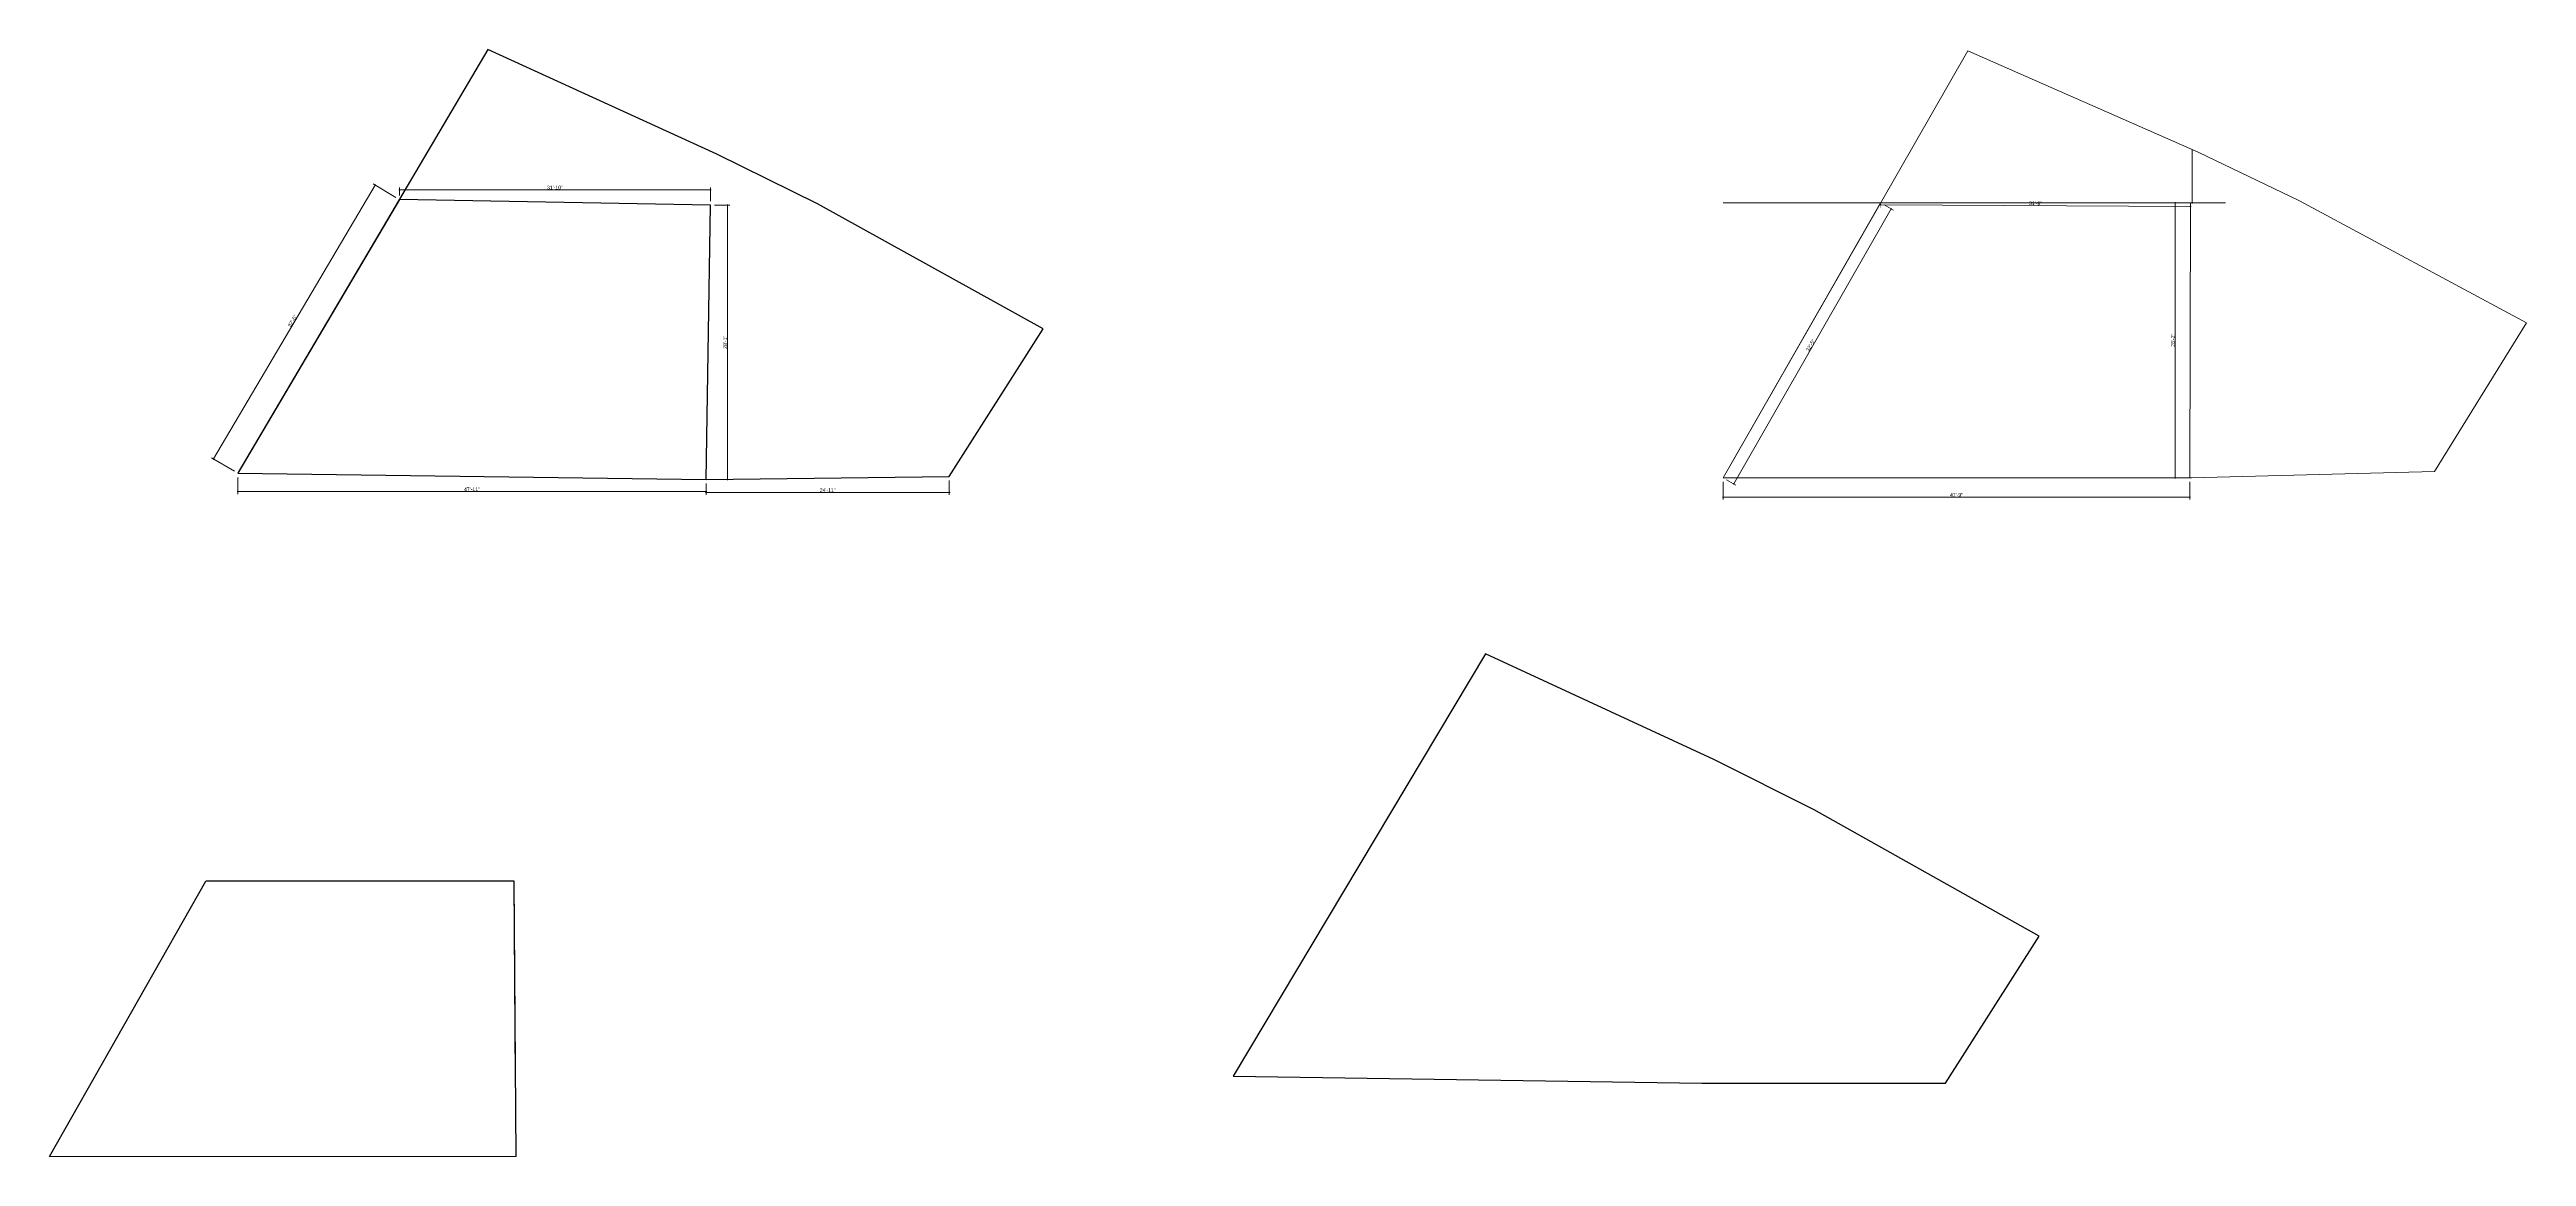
# Model space of a CAD drawing. Header units: inches. Extents: x 4069 to 291496, y -47643 to 12535.
# Drawn here: x 85959 to 89001, y -5180 to -3821 of the extents above; entities that cross this region are included whole.
import ezdxf

# ---------------------------------------------------------------- set-up
doc = ezdxf.new("R2010")
doc.units = ezdxf.units.IN
doc.header["$LTSCALE"] = 5
doc.header["$MEASUREMENT"] = 0
doc.layers.add('A-WALL', color=7, linetype='Continuous', lineweight=9)
doc.layers.add('DOOR', color=62, linetype='Continuous', lineweight=0)
doc.layers.add('dim line', color=7, linetype='Continuous', lineweight=15, true_color=0xfab2b2)
doc.layers.add('WALL', color=7, linetype='Continuous')
doc.styles.get("Standard").update_dxf_attribs({"font": 'arial.ttf'})
doc.dimstyles.new('Standard$0', dxfattribs={"dimtxt": 6, "dimasz": 4, "dimexe": 3, "dimexo": 6, "dimgap": 3, "dimtad": 1, "dimdec": 1, "dimzin": 0, "dimdsep": 46, "dimlunit": 4, "dimtxsty": 'Standard', "dimcen": 0.09, "dimclrd": 6, "dimclre": 6, "dimclrt": 7, "dimadec": 0, "dimazin": 0, "dimtfac": 1, "dimtdec": 1, "dimtix": 1, "dimtofl": 0, "dimtmove": 1, "dimatfit": 3, "dimfxl": 1, "dimtolj": 1, "dimtzin": 0, "dimlwd": 18, "dimlwe": 18, "dimarcsym": 0})

# ---------------------------------------------------------------- blocks, each defined once
blk = doc.blocks.new('oblique')
at = {"color": 0, "lineweight": -2}
blk.add_line((0.25, 0.25), (-0.25, -0.25), dxfattribs=at)
at = {"layer": 'dim line', "lineweight": 9}
for p, q in [((-0.4375, 0), (0.4375, 0)), ((0, 0.4375), (0, -0.4375))]:
    blk.add_line(p, q, dxfattribs=at)
blk = doc.blocks.new('*D2700')
at = {"layer": 'A-WALL', "color": 47, "lineweight": 0, "ltscale": 5, "transparency": 16777216}
for p, q in [((88212.5, -4011.5), (88223.9, -4018)), ((88019.1, -4349), (88030.5, -4355.5))]:
    blk.add_line(p, q, dxfattribs=at)
at = {"layer": 'A-WALL', "color": 33, "lineweight": 0, "ltscale": 5, "transparency": 16777216}
blk.add_line((88221.3, -4016.5), (88027.9, -4354), dxfattribs=at)
at = {"layer": 'Defpoints', "color": 0, "ltscale": 5, "transparency": 16777216}
for p in [(88208.2, -4009), (88014.8, -4346.5), (88027.9, -4354)]:
    blk.add_point(p, dxfattribs=at)
at = {"layer": 'A-WALL', "color": 33, "lineweight": 0, "ltscale": 5, "transparency": 16777216, "xscale": 2, "yscale": 2, "zscale": 2}
for p, rotation in [((88221.3, -4016.5), 60.18268386595308), ((88027.9, -4354), 240.182683865953)]:
    blk.add_blockref('oblique', p, dxfattribs=dict(at, rotation=rotation))
at = {"layer": 'A-WALL', "color": 7, "ltscale": 5, "transparency": 16777216, "insert": (88122.2, -4183.9), "char_height": 4.5, "attachment_point": 5, "rotation": 60.1827}
blk.add_mtext('\\A1;32\'-5"', dxfattribs=at)
blk = doc.blocks.new('_OBLIQUE')
at = {"color": 0, "linetype": 'ByBlock'}
blk.add_line((-0.5, -0.5), (0.5, 0.5), dxfattribs=at)
blk = doc.blocks.new('*D2701')
at = {"layer": 'A-WALL', "color": 33, "lineweight": 0, "ltscale": 5, "transparency": 16777216}
blk.add_line((88208.2, -4011.4), (88588.9, -4013.4), dxfattribs=at)
at = {"layer": 'A-WALL', "color": 47, "lineweight": 0, "ltscale": 5, "transparency": 16777216}
for p, q in [((88208.2, -4014), (88208.2, -4014.4)), ((88588.9, -4014), (88588.8, -4016.4))]:
    blk.add_line(p, q, dxfattribs=at)
at = {"layer": 'Defpoints', "color": 0, "ltscale": 5, "transparency": 16777216}
for p in [(88208.2, -4009), (88588.9, -4009), (88588.9, -4013.4)]:
    blk.add_point(p, dxfattribs=at)
at = {"layer": 'A-WALL', "color": 33, "lineweight": 0, "ltscale": 5, "transparency": 16777216, "xscale": 2, "yscale": 2, "zscale": 2}
for p, rotation in [((88208.2, -4011.4), 179.6977891260822), ((88588.9, -4013.4), 359.6977891260822)]:
    blk.add_blockref('oblique', p, dxfattribs=dict(at, rotation=rotation))
at = {"layer": 'A-WALL', "color": 7, "ltscale": 5, "transparency": 16777216, "insert": (88398.5, -4009.6), "char_height": 4.5, "attachment_point": 5, "rotation": 359.6978}
blk.add_mtext('\\A1;31\'-9"', dxfattribs=at)
blk = doc.blocks.new('*D2702')
at = {"layer": 'A-WALL', "color": 47, "lineweight": 0, "ltscale": 5, "transparency": 16777216}
for p, q in [((88583.9, -4009), (88567.1, -4009)), ((88582.9, -4346.5), (88567.1, -4346.5))]:
    blk.add_line(p, q, dxfattribs=at)
at = {"layer": 'A-WALL', "color": 33, "lineweight": 0, "ltscale": 5, "transparency": 16777216}
blk.add_line((88570.1, -4346.5), (88570.1, -4009), dxfattribs=at)
at = {"layer": 'Defpoints', "color": 0, "ltscale": 5, "transparency": 16777216}
for p in [(88570.1, -4009), (88588.9, -4009, -58.2), (88587.9, -4346.5, -58.2)]:
    blk.add_point(p, dxfattribs=at)
at = {"layer": 'A-WALL', "color": 33, "lineweight": 0, "ltscale": 5, "transparency": 16777216, "xscale": 2, "yscale": 2, "zscale": 2}
for p, rotation in [((88570.1, -4009), 90), ((88570.1, -4346.5), 270)]:
    blk.add_blockref('oblique', p, dxfattribs=dict(at, rotation=rotation))
at = {"layer": 'A-WALL', "color": 7, "ltscale": 5, "transparency": 16777216, "insert": (88567.3, -4177.7), "char_height": 4.5, "attachment_point": 5, "rotation": 90}
blk.add_mtext('\\A1;28\'-2"', dxfattribs=at)
blk = doc.blocks.new('*D2703')
at = {"layer": 'A-WALL', "color": 47, "lineweight": 0, "ltscale": 5, "transparency": 16777216}
for p, q in [((88014.8, -4351.5), (88014.8, -4373.4)), ((88587.9, -4351.5), (88587.9, -4373.4))]:
    blk.add_line(p, q, dxfattribs=at)
at = {"layer": 'A-WALL', "color": 33, "lineweight": 0, "ltscale": 5, "transparency": 16777216}
blk.add_line((88014.8, -4370.4), (88587.9, -4370.4), dxfattribs=at)
at = {"layer": 'Defpoints', "color": 0, "ltscale": 5, "transparency": 16777216}
for p in [(88014.8, -4346.5, -58.2), (88587.9, -4346.5, -58.2), (88587.9, -4370.4)]:
    blk.add_point(p, dxfattribs=at)
at = {"layer": 'A-WALL', "color": 33, "lineweight": 0, "ltscale": 5, "transparency": 16777216, "xscale": 2, "yscale": 2, "zscale": 2, "rotation": 180}
blk.add_blockref('oblique', (88014.8, -4370.4), dxfattribs=at)
at = {"layer": 'A-WALL', "color": 33, "lineweight": 0, "ltscale": 5, "transparency": 16777216, "xscale": 2, "yscale": 2, "zscale": 2}
blk.add_blockref('oblique', (88587.9, -4370.4), dxfattribs=at)
at = {"layer": 'A-WALL', "color": 7, "ltscale": 5, "transparency": 16777216, "insert": (88301.4, -4367.6), "char_height": 4.5, "attachment_point": 5}
blk.add_mtext('\\A1;47\'-9"', dxfattribs=at)
blk = doc.blocks.new('*D2705')
at = {"layer": 'A-WALL', "color": 47, "lineweight": 0, "ltscale": 5, "transparency": 16777216}
for p, q in [((87064.3, -4349.8), (87064.3, -4367.5)), ((86765.5, -4353.5), (86765.5, -4367.5))]:
    blk.add_line(p, q, dxfattribs=at)
at = {"layer": 'A-WALL', "color": 33, "lineweight": 0, "ltscale": 5, "transparency": 16777216}
blk.add_line((86765.5, -4364.5), (87064.3, -4364.5), dxfattribs=at)
at = {"layer": 'Defpoints', "color": 0, "ltscale": 5, "transparency": 16777216}
for p in [(86765.5, -4348.5, -58.2), (87064.3, -4344.8, -58.2), (87064.3, -4364.5)]:
    blk.add_point(p, dxfattribs=at)
at = {"layer": 'A-WALL', "color": 33, "lineweight": 0, "ltscale": 5, "transparency": 16777216, "xscale": 2, "yscale": 2, "zscale": 2, "rotation": 180}
blk.add_blockref('oblique', (86765.5, -4364.5), dxfattribs=at)
at = {"layer": 'A-WALL', "color": 33, "lineweight": 0, "ltscale": 5, "transparency": 16777216, "xscale": 2, "yscale": 2, "zscale": 2}
blk.add_blockref('oblique', (87064.3, -4364.5), dxfattribs=at)
at = {"layer": 'A-WALL', "color": 7, "ltscale": 5, "transparency": 16777216, "insert": (86914.9, -4361.7), "char_height": 4.5, "attachment_point": 5}
blk.add_mtext('\\A1;24\'-11"', dxfattribs=at)
blk = doc.blocks.new('*D2706')
at = {"layer": 'A-WALL', "color": 47, "lineweight": 0, "ltscale": 5, "transparency": 16777216}
for p, q in [((86775.8, -4011.9), (86794.8, -4011.9)), ((86770.5, -4348.5), (86794.8, -4348.5))]:
    blk.add_line(p, q, dxfattribs=at)
at = {"layer": 'A-WALL', "color": 33, "lineweight": 0, "ltscale": 5, "transparency": 16777216}
blk.add_line((86791.8, -4348.5), (86791.8, -4011.9), dxfattribs=at)
at = {"layer": 'Defpoints', "color": 0, "ltscale": 5, "transparency": 16777216}
for p in [(86770.8, -4011.9), (86791.8, -4011.9), (86765.5, -4348.5)]:
    blk.add_point(p, dxfattribs=at)
at = {"layer": 'A-WALL', "color": 33, "lineweight": 0, "ltscale": 5, "transparency": 16777216, "xscale": 2, "yscale": 2, "zscale": 2}
for p, rotation in [((86791.8, -4011.9), 90), ((86791.8, -4348.5), 270)]:
    blk.add_blockref('oblique', p, dxfattribs=dict(at, rotation=rotation))
at = {"layer": 'A-WALL', "color": 7, "ltscale": 5, "transparency": 16777216, "insert": (86789, -4180.2), "char_height": 4.5, "attachment_point": 5, "rotation": 90}
blk.add_mtext('\\A1;28\'-1"', dxfattribs=at)
blk = doc.blocks.new('*D2707')
at = {"layer": 'A-WALL', "color": 47, "lineweight": 0, "ltscale": 5, "transparency": 16777216}
for p, q in [((86388.9, -3999.9), (86388.9, -3990)), ((86770.8, -4006.9), (86770.8, -3990))]:
    blk.add_line(p, q, dxfattribs=at)
at = {"layer": 'A-WALL', "color": 33, "lineweight": 0, "ltscale": 5, "transparency": 16777216}
blk.add_line((86770.8, -3993), (86388.9, -3993), dxfattribs=at)
at = {"layer": 'Defpoints', "color": 0, "ltscale": 5, "transparency": 16777216}
for p in [(86388.9, -3993), (86388.9, -4004.9), (86770.8, -4011.9)]:
    blk.add_point(p, dxfattribs=at)
at = {"layer": 'A-WALL', "color": 33, "lineweight": 0, "ltscale": 5, "transparency": 16777216, "xscale": 2, "yscale": 2, "zscale": 2, "rotation": 180}
blk.add_blockref('oblique', (86388.9, -3993), dxfattribs=at)
at = {"layer": 'A-WALL', "color": 33, "lineweight": 0, "ltscale": 5, "transparency": 16777216, "xscale": 2, "yscale": 2, "zscale": 2}
blk.add_blockref('oblique', (86770.8, -3993), dxfattribs=at)
at = {"layer": 'A-WALL', "color": 7, "ltscale": 5, "transparency": 16777216, "insert": (86579.9, -3990.2), "char_height": 4.5, "attachment_point": 5}
blk.add_mtext('\\A1;31\'-10"', dxfattribs=at)
blk = doc.blocks.new('*D2708')
at = {"layer": 'A-WALL', "color": 47, "lineweight": 0, "ltscale": 5, "transparency": 16777216}
for p, q in [((86190.4, -4346.1), (86190.4, -4366.5)), ((86765.5, -4353.5), (86765.5, -4366.5))]:
    blk.add_line(p, q, dxfattribs=at)
at = {"layer": 'A-WALL', "color": 33, "lineweight": 0, "ltscale": 5, "transparency": 16777216}
blk.add_line((86190.4, -4363.5), (86765.5, -4363.5), dxfattribs=at)
at = {"layer": 'Defpoints', "color": 0, "ltscale": 5, "transparency": 16777216}
for p in [(86190.4, -4341.1), (86765.5, -4348.5), (86765.5, -4363.5)]:
    blk.add_point(p, dxfattribs=at)
at = {"layer": 'A-WALL', "color": 33, "lineweight": 0, "ltscale": 5, "transparency": 16777216, "xscale": 2, "yscale": 2, "zscale": 2, "rotation": 180}
blk.add_blockref('oblique', (86190.4, -4363.5), dxfattribs=at)
at = {"layer": 'A-WALL', "color": 33, "lineweight": 0, "ltscale": 5, "transparency": 16777216, "xscale": 2, "yscale": 2, "zscale": 2}
blk.add_blockref('oblique', (86765.5, -4363.5), dxfattribs=at)
at = {"layer": 'A-WALL', "color": 7, "ltscale": 5, "transparency": 16777216, "insert": (86478, -4360.7), "char_height": 4.5, "attachment_point": 5}
blk.add_mtext('\\A1;47\'-11"', dxfattribs=at)
blk = doc.blocks.new('*D2709')
at = {"layer": 'A-WALL', "color": 33, "lineweight": 0, "ltscale": 5, "transparency": 16777216}
blk.add_line((86359.1, -3987.4), (86160.7, -4323.5), dxfattribs=at)
at = {"layer": 'A-WALL', "color": 47, "lineweight": 0, "ltscale": 5, "transparency": 16777216}
for p, q in [((86384.6, -4002.4), (86356.6, -3985.8)), ((86186.1, -4338.5), (86158.1, -4322))]:
    blk.add_line(p, q, dxfattribs=at)
at = {"layer": 'Defpoints', "color": 0, "ltscale": 5, "transparency": 16777216}
for p in [(86388.9, -4004.9), (86160.7, -4323.5), (86190.4, -4341.1)]:
    blk.add_point(p, dxfattribs=at)
at = {"layer": 'A-WALL', "color": 33, "lineweight": 0, "ltscale": 5, "transparency": 16777216, "xscale": 2, "yscale": 2, "zscale": 2}
for p, rotation in [((86359.1, -3987.4), 59.43807838546454), ((86160.7, -4323.5), 239.4380783854645)]:
    blk.add_blockref('oblique', p, dxfattribs=dict(at, rotation=rotation))
at = {"layer": 'A-WALL', "color": 7, "ltscale": 5, "transparency": 16777216, "insert": (86257.5, -4154), "char_height": 4.5, "attachment_point": 5, "rotation": 59.4381}
blk.add_mtext('\\A1;32\'-6"', dxfattribs=at)
blk = doc.blocks.new('vh g')
at = {"layer": 'A-WALL', "lineweight": 30}
for p, q in [((85959.1, -5179.9), (86151, -4841.9)), ((86530, -4841.9), (86151, -4841.9)), ((86174.6, -4841.9), (86151, -4841.9)), ((86294, -4841.9), (86246.6, -4841.9)), ((86531.5, -5083.9), (86530, -4841.9)), ((86532.1, -5179.9), (86530, -4841.9))]:
    blk.add_line(p, q, dxfattribs=at)
at = {"layer": 'A-WALL', "ltscale": 5}
blk.add_line((85959.1, -5179.9), (86532.1, -5179.9), dxfattribs=at)

msp = doc.modelspace()

# ---------------------------------------------------------------- linework, layer by layer
at = {"elevation": -58.16904}
msp.add_lwpolyline([(86190.39611, -4341.05132), (86765.51779, -4348.52592), (87064.29165, -4344.81153), (87179.48519, -4163.82289), (86902.52751, -4010.30238), (86778.81765, -3949.06415), (86497.61677, -3820.78573), (86190.94519, -4340.12649)], dxfattribs=at)
msp.add_lwpolyline([(86770.83193, -4011.90614), (86388.88106, -4004.92697), (86190.39905, -4341.05136), (86765.51779, -4348.52592)], close=True)
at = {"layer": 'A-WALL', "ltscale": 5}
for p, q in [((88590.88784, -4009.81043), (88591.072, -3943.79292)), ((88014.78136, -4008.97085), (88631.73314, -4008.97085))]:
    msp.add_line(p, q, dxfattribs=at)
at = {"layer": 'DOOR'}
for points, elevation in [([(88014.78136, -4346.47085), (88589.94868, -4346.47085), (88888.64903, -4338.87406), (89001.48081, -4156.40372), (88722.55145, -4006.49537), (88598.05623, -3946.86998), (88315.21206, -3822.25671)], -116.33808), ([(88588.88691, -4008.97084), (88208.20491, -4008.97085), (88014.78136, -4346.47085), (88587.94868, -4346.47085)], -58.16904)]:
    msp.add_lwpolyline(points, close=True, dxfattribs=dict(at, elevation=elevation))
at = {"layer": 'WALL', "color": 2, "linetype": 'ByBlock', "ltscale": 5, "elevation": -58.16904}
msp.add_lwpolyline([(87722.87937, -4562.66057), (87412.75385, -5081.19815), (87988.68899, -5089.84203), (88287.86168, -5089.84203), (88402.81667, -4909.50966), (88126.72279, -4754.44107), (88003.35771, -4692.51123)], close=True, dxfattribs=at)

# ---------------------------------------------------------------- block references
at = {"layer": 'A-WALL'}
msp.add_blockref('vh g', (0, 0), dxfattribs=at)

# ---------------------------------------------------------------- dimensions: what is measured, and where the dimension line sits
at = {"layer": 'A-WALL', "ltscale": 5}
for p1, p2, distance, picture, middle in [((86388.88106, -4004.92697), (86190.39905, -4341.05136), -34.54003, '*D2709', (86257.48806, -4154.00336)), ((88208.20491, -4008.97085, -58.16904), (88014.78136, -4346.47085, -58.16904), 15.14321, '*D2700', (88122.20306, -4183.85878, -58.16904))]:
    dim = msp.add_aligned_dim(p1=p1, p2=p2, distance=distance, dimstyle='Standard$0', override={"dimtxt": 4.5, "dimasz": 2, "dimexo": 5, "dimgap": 0.5, "dimdec": 0, "dimzin": 12, "dimpost": '\\X', "dimblk": 'oblique', "dimcen": 3, "dimclrd": 33, "dimclre": 47, "dimtfac": 0.5, "dimtdec": 0, "dimfxl": 3, "dimlwd": 0, "dimlwe": 0}, dxfattribs=at)
    dim.commit()
    dim.dimension.update_dxf_attribs({"geometry": picture, "text_midpoint": middle})
for base, p1, p2, picture, middle in [((86388.88106, -3992.99236), (86770.83193, -4011.90614), (86388.88106, -4004.92697), '*D2707', (86579.85649, -3990.19325)), ((86765.51779, -4363.46257), (86190.39905, -4341.05136), (86765.51779, -4348.52592), '*D2708', (86477.95842, -4360.70336)), ((87064.29165, -4364.48252), (86765.51779, -4348.52592, -58.16904), (87064.29165, -4344.81153, -58.16904), '*D2705', (86914.90472, -4361.72331)), ((88587.94868, -4370.35672), (88014.78136, -4346.47085, -58.16904), (88587.94868, -4346.47085, -58.16904), '*D2703', (88301.36502, -4367.55915))]:
    dim = msp.add_linear_dim(base=base, p1=p1, p2=p2, dimstyle='Standard$0', override={"dimtxt": 4.5, "dimasz": 2, "dimexo": 5, "dimgap": 0.5, "dimdec": 0, "dimzin": 12, "dimpost": '\\X', "dimblk": 'oblique', "dimcen": 3, "dimclrd": 33, "dimclre": 47, "dimtfac": 0.5, "dimtdec": 0, "dimfxl": 3, "dimlwd": 0, "dimlwe": 0}, dxfattribs=at)
    dim.commit()
    dim.dimension.update_dxf_attribs({"geometry": picture, "text_midpoint": middle})
for base, p1, p2, angle, picture, middle in [((86791.80243, -4011.90614), (86765.51779, -4348.52592), (86770.83193, -4011.90614), 90, '*D2706', (86789.00485, -4180.21603)), ((88588.86348, -4013.41127, -58.16904), (88208.20491, -4008.97085, -58.16904), (88588.88691, -4008.97085, -58.16904), 359.69778913, '*D2701', (88398.54255, -4009.60824, -58.16904)), ((88570.11029, -4008.97084), (88587.94868, -4346.47085, -58.16904), (88588.88691, -4008.97084, -58.16904), 90, '*D2702', (88567.31271, -4177.72084))]:
    dim = msp.add_linear_dim(base=base, p1=p1, p2=p2, angle=angle, dimstyle='Standard$0', override={"dimtxt": 4.5, "dimasz": 2, "dimexo": 5, "dimgap": 0.5, "dimdec": 0, "dimzin": 12, "dimpost": '\\X', "dimblk": 'oblique', "dimcen": 3, "dimclrd": 33, "dimclre": 47, "dimtfac": 0.5, "dimtdec": 0, "dimfxl": 3, "dimlwd": 0, "dimlwe": 0}, dxfattribs=at)
    dim.commit()
    dim.dimension.update_dxf_attribs({"geometry": picture, "text_midpoint": middle})

doc.saveas('drawing.dxf')
